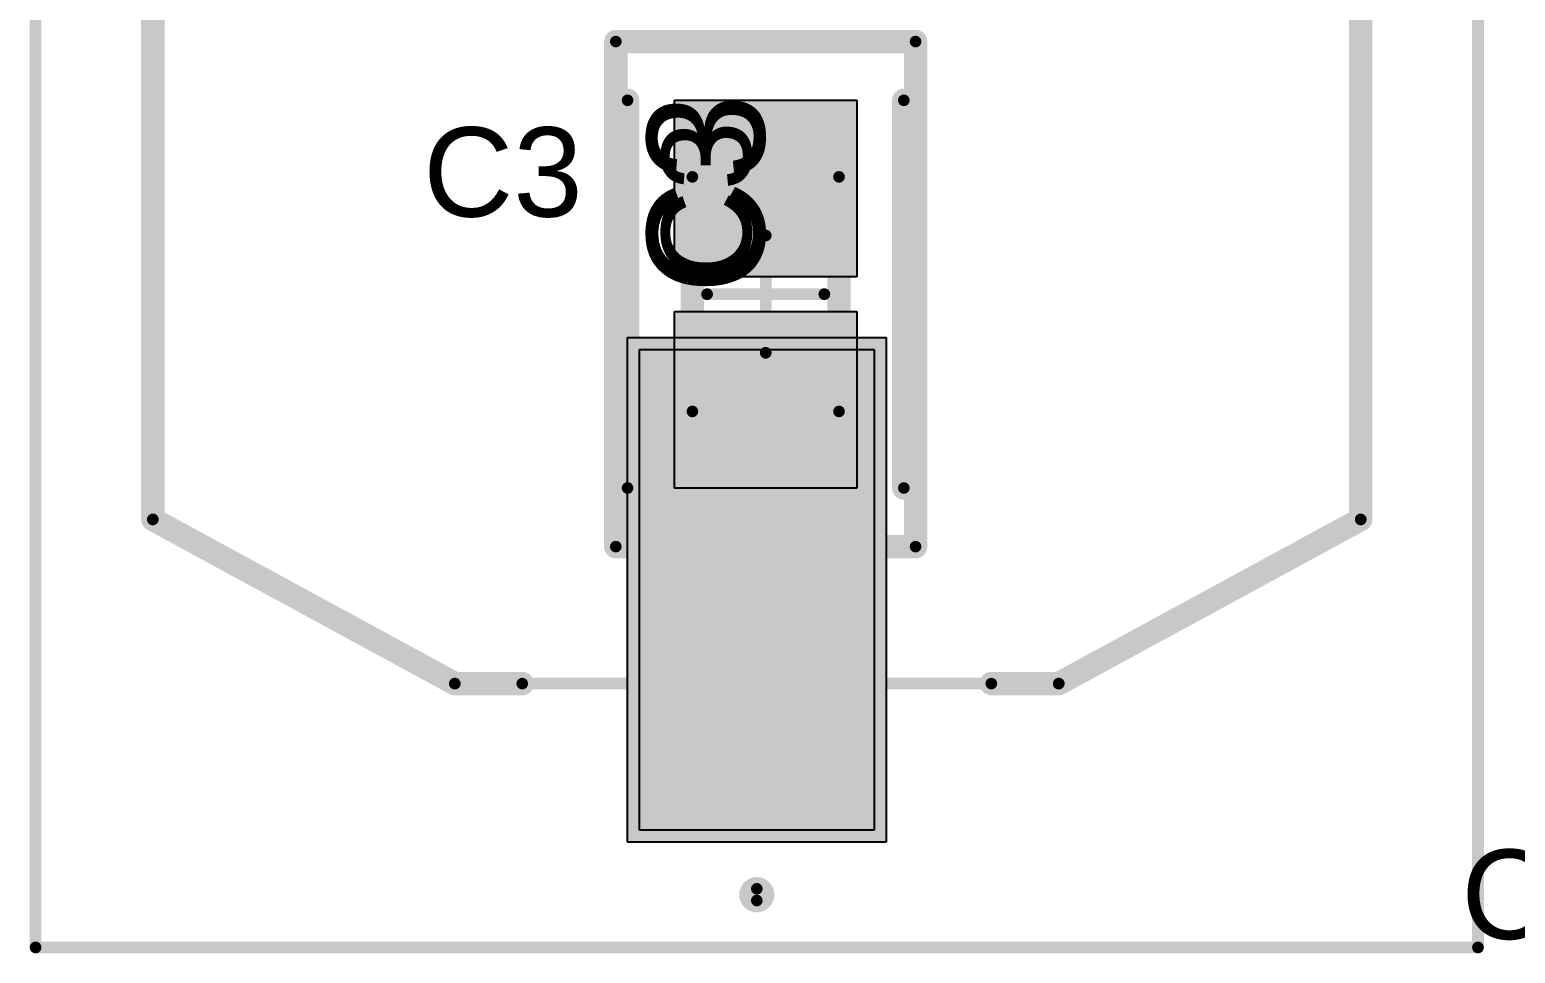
# Model space of a CAD drawing. Header units: millimetres. Extents: x 54 to 247, y 53 to 195.
# Drawn here: x 222.15 to 234.81, y 134.87 to 142.74 of the extents above; entities that cross this region are included whole.
import ezdxf

# ---------------------------------------------------------------- set-up
doc = ezdxf.new("R2010")
doc.units = ezdxf.units.MM
for name, color, linetype in [('BottomOverlay', 54, 'Continuous'), ('BottomPaste', 16, 'Continuous'), ('BottomSolder', 6, 'Continuous'), ('Mechanical10', 56, 'Continuous'), ('Mechanical11', 56, 'Continuous'), ('Mechanical12', 56, 'Continuous'), ('Mechanical13', 56, 'Continuous'), ('Mechanical14', 56, 'Continuous'), ('Mechanical15', 56, 'Continuous'), ('Mechanical4', 56, 'Continuous'), ('Mechanical5', 56, 'Continuous'), ('Mechanical6', 56, 'Continuous'), ('Mechanical8', 56, 'Continuous'), ('Mechanical9', 56, 'Continuous'), ('PadHoleLayer', 156, 'Continuous'), ('TopOverlay', 2, 'Continuous'), ('TopPaste', 8, 'Continuous'), ('TopSolder', 216, 'Continuous')]:
    doc.layers.add(name, color=color, linetype=linetype)
doc.styles.add('Arial', font='arial.ttf', dxfattribs={"height": 0.2})

# ---------------------------------------------------------------- blocks, each defined once
blk = doc.blocks.new('EEEFK1V331P_B_237')
at = {"layer": 'BottomPaste'}
for points in [[(1, 6.4), (1, 2.3), (-1, 2.3), (-1, 6.4)], [(1, -2.3), (1, -6.4), (-1, -6.4), (-1, -2.3)]]:
    blk.add_hatch(color=16, dxfattribs=at).paths.add_polyline_path(points)
at = {"layer": 'BottomSolder'}
for points in [[(1.102, 6.502), (1.102, 2.198), (-1.102, 2.198), (-1.102, 6.502)], [(1.102, -2.198), (1.102, -6.502), (-1.102, -6.502), (-1.102, -2.198)]]:
    blk.add_hatch(color=6, dxfattribs=at).paths.add_polyline_path(points)
at = {"layer": 'BottomOverlay', "const_width": 0.2}
for points in [[(0, 6.9, -1), (0, 7)], [(0, 6.9, -1), (0, 7)], [(0, 7, -1), (0, 6.9)]]:
    blk.add_lwpolyline(points, format="xyb", dxfattribs=at)
at = {"layer": 'BottomOverlay', "const_width": 0.1}
for points in [[(-0.05, 7, 1), (0.05, 7, 1)], [(-0.05, 7, 1), (0.05, 7, 1)], [(-0.05, 7, 1), (0.05, 7, 1)], [(-0.05, 6.9, 1), (0.05, 6.9, 1)], [(-0.05, 6.9, 1), (0.05, 6.9, 1)], [(-0.05, 6.9, 1), (0.05, 6.9, 1)], [(-2.625, 5.15, 1), (-2.525, 5.15, 1)], [(-2.625, 5.15, 1), (-2.525, 5.15, 1)], [(-2.05, 5.15, 1), (-1.95, 5.15, 1)], [(1.95, 5.15, 1), (2.05, 5.15, 1)], [(2.525, 5.15, 1), (2.625, 5.15, 1)], [(2.525, 5.15, 1), (2.625, 5.15, 1)], [(-5.2, 3.75, 1), (-5.1, 3.75, 1)], [(-5.2, 3.75, 1), (-5.1, 3.75, 1)], [(5.1, 3.75, 1), (5.2, 3.75, 1)], [(5.1, 3.75, 1), (5.2, 3.75, 1)], [(-5.2, -5.15, 1), (-5.1, -5.15, 1)], [(-5.2, -5.15, 1), (-5.1, -5.15, 1)], [(-2.05, -5.15, 1), (-1.95, -5.15, 1)], [(1.95, -5.15, 1), (2.05, -5.15, 1)], [(5.1, -5.15, 1), (5.2, -5.15, 1)], [(5.1, -5.15, 1), (5.2, -5.15, 1)]]:
    blk.add_lwpolyline(points, format="xyb", close=True, dxfattribs=at)
at = {"layer": 'BottomOverlay', "const_width": 0.2}
for points in [[(-2.575, 5.15), (-5.15, 3.75)], [(-2, 5.15), (-2.575, 5.15)], [(2.575, 5.15), (2, 5.15)], [(5.15, 3.75), (2.575, 5.15)], [(-5.15, 3.75), (-5.15, -5.15)], [(5.15, 3.75), (5.15, -5.15)], [(-2, -5.15), (-5.15, -5.15)], [(5.15, -5.15), (2, -5.15)]]:
    blk.add_lwpolyline(points, dxfattribs=at)
at = {"layer": 'Mechanical13', "const_width": 0.1}
for points in [[(-2.575, 5.15), (-5.15, 3.75)], [(2.575, 5.15), (-2.575, 5.15)], [(5.15, 3.75), (2.575, 5.15)], [(-5.15, 3.75), (-5.15, -5.15)], [(5.15, 3.75), (5.15, -5.15)], [(5.15, -5.15), (-5.15, -5.15)]]:
    blk.add_lwpolyline(points, dxfattribs=at)
at = {"layer": 'Mechanical13', "const_width": 0.05}
for points in [[(-2.6, 5.15, 1), (-2.55, 5.15, 1)], [(-2.6, 5.15, 1), (-2.55, 5.15, 1)], [(2.55, 5.15, 1), (2.6, 5.15, 1)], [(2.55, 5.15, 1), (2.6, 5.15, 1)], [(-5.175, 3.75, 1), (-5.125, 3.75, 1)], [(-5.175, 3.75, 1), (-5.125, 3.75, 1)], [(5.125, 3.75, 1), (5.175, 3.75, 1)], [(5.125, 3.75, 1), (5.175, 3.75, 1)], [(-5.175, -5.15, 1), (-5.125, -5.15, 1)], [(-5.175, -5.15, 1), (-5.125, -5.15, 1)], [(5.125, -5.15, 1), (5.175, -5.15, 1)], [(5.125, -5.15, 1), (5.175, -5.15, 1)]]:
    blk.add_lwpolyline(points, format="xyb", close=True, dxfattribs=at)
at = {"layer": 'Mechanical15', "const_width": 0.1}
for points in [[(6.15, 7.4), (-6.15, 7.4)], [(-6.15, 7.4), (-6.15, -7.4)], [(6.15, 7.4), (6.15, -7.4)], [(6.15, -7.4), (-6.15, -7.4)]]:
    blk.add_lwpolyline(points, dxfattribs=at)
at = {"layer": 'Mechanical15', "const_width": 0.05}
for points in [[(-6.175, 7.4, 1), (-6.125, 7.4, 1)], [(-6.175, 7.4, 1), (-6.125, 7.4, 1)], [(6.125, 7.4, 1), (6.175, 7.4, 1)], [(6.125, 7.4, 1), (6.175, 7.4, 1)], [(-6.175, -7.4, 1), (-6.125, -7.4, 1)], [(-6.175, -7.4, 1), (-6.125, -7.4, 1)], [(6.125, -7.4, 1), (6.175, -7.4, 1)], [(6.125, -7.4, 1), (6.175, -7.4, 1)]]:
    blk.add_lwpolyline(points, format="xyb", close=True, dxfattribs=at)
blk = doc.blocks.new('KEMET_C0805C_DN_IPC_A_297')
at = {"layer": 'TopPaste'}
for points in [[(-1.653, 0.778), (-0.148, 0.778), (-0.148, -0.778), (-1.653, -0.778)], [(0.148, 0.778), (1.653, 0.778), (1.653, -0.778), (0.148, -0.778)]]:
    blk.add_hatch(color=8, dxfattribs=at).paths.add_polyline_path(points)
at = {"layer": 'TopSolder'}
for points in [[(-1.653, 0.778), (-0.148, 0.778), (-0.148, -0.778), (-1.653, -0.778)], [(0.148, 0.778), (1.653, 0.778), (1.653, -0.778), (0.148, -0.778)]]:
    blk.add_hatch(color=216, dxfattribs=at).paths.add_polyline_path(points)
at = {"layer": 'Mechanical10', "const_width": 0.2}
for points in [[(-2.153, 1.278), (-2.153, -1.278)], [(-2.153, 1.278), (2.153, 1.278)], [(2.153, 1.278), (2.153, -1.278)], [(-2.153, -1.278), (2.153, -1.278)]]:
    blk.add_lwpolyline(points, dxfattribs=at)
at = {"layer": 'Mechanical10', "const_width": 0.1}
for points in [[(-2.203, 1.278, 1), (-2.103, 1.278, 1)], [(-2.203, 1.278, 1), (-2.103, 1.278, 1)], [(2.103, 1.278, 1), (2.203, 1.278, 1)], [(2.103, 1.278, 1), (2.203, 1.278, 1)], [(-2.203, -1.278, 1), (-2.103, -1.278, 1)], [(-2.203, -1.278, 1), (-2.103, -1.278, 1)], [(2.103, -1.278, 1), (2.203, -1.278, 1)], [(2.103, -1.278, 1), (2.203, -1.278, 1)]]:
    blk.add_lwpolyline(points, format="xyb", close=True, dxfattribs=at)
at = {"layer": 'Mechanical12', "const_width": 0.2}
for points in [[(-1, 0.625), (-1, -0.625)], [(-1, 0.625), (1, 0.625)], [(1, 0.625), (1, -0.625)], [(-1, -0.625), (1, -0.625)]]:
    blk.add_lwpolyline(points, dxfattribs=at)
at = {"layer": 'Mechanical12', "const_width": 0.1}
for points in [[(-1.05, 0.625, 1), (-0.95, 0.625, 1)], [(-1.05, 0.625, 1), (-0.95, 0.625, 1)], [(0.95, 0.625, 1), (1.05, 0.625, 1)], [(0.95, 0.625, 1), (1.05, 0.625, 1)], [(-1.05, -0.625, 1), (-0.95, -0.625, 1)], [(-1.05, -0.625, 1), (-0.95, -0.625, 1)], [(0.95, -0.625, 1), (1.05, -0.625, 1)], [(0.95, -0.625, 1), (1.05, -0.625, 1)]]:
    blk.add_lwpolyline(points, format="xyb", close=True, dxfattribs=at)
at = {"layer": 'Mechanical15'}
for points, const_width in [([(-2.153, 1.278), (-2.153, -1.278)], 0.2), ([(-2.153, 1.278), (2.153, 1.278)], 0.2), ([(2.153, 1.278), (2.153, -1.278)], 0.2), ([(0, 0.5), (0, -0.5)], 0.1), ([(-0.5, 0), (0.5, 0)], 0.1), ([(-2.153, -1.278), (2.153, -1.278)], 0.2)]:
    blk.add_lwpolyline(points, dxfattribs=dict(at, const_width=const_width))
for points, const_width in [([(-2.203, 1.278, 1), (-2.103, 1.278, 1)], 0.1), ([(-2.203, 1.278, 1), (-2.103, 1.278, 1)], 0.1), ([(2.103, 1.278, 1), (2.203, 1.278, 1)], 0.1), ([(2.103, 1.278, 1), (2.203, 1.278, 1)], 0.1), ([(-0.025, 0.5, 1), (0.025, 0.5, 1)], 0.05), ([(-0.525, 0, 1), (-0.475, 0, 1)], 0.05), ([(0.475, 0, 1), (0.525, 0, 1)], 0.05), ([(-0.025, -0.5, 1), (0.025, -0.5, 1)], 0.05), ([(-2.203, -1.278, 1), (-2.103, -1.278, 1)], 0.1), ([(-2.203, -1.278, 1), (-2.103, -1.278, 1)], 0.1), ([(2.103, -1.278, 1), (2.203, -1.278, 1)], 0.1), ([(2.103, -1.278, 1), (2.203, -1.278, 1)], 0.1)]:
    blk.add_lwpolyline(points, format="xyb", close=True, dxfattribs=dict(at, const_width=const_width))
at = {"layer": 'TopOverlay', "const_width": 0.2}
for points in [[(-1.653, 1.178), (1.653, 1.178)], [(-1.653, -1.178), (1.653, -1.178)]]:
    blk.add_lwpolyline(points, dxfattribs=at)
at = {"layer": 'TopOverlay', "const_width": 0.1}
for points in [[(-1.703, 1.178, 1), (-1.603, 1.178, 1)], [(1.603, 1.178, 1), (1.703, 1.178, 1)], [(-1.703, -1.178, 1), (-1.603, -1.178, 1)], [(1.603, -1.178, 1), (1.703, -1.178, 1)]]:
    blk.add_lwpolyline(points, format="xyb", close=True, dxfattribs=at)
at = {"layer": 'Mechanical10'}
blk.add_text('C3', height=1, dxfattribs=at).set_placement((0, 0.011))

msp = doc.modelspace()

# ---------------------------------------------------------------- hatches: boundary and pattern name
at = {"layer": 'Mechanical14'}
h = msp.add_hatch(color=56, dxfattribs=at)
edge = h.paths.add_edge_path()
edge.add_arc((223.196, 138.566), 0.05, 0, 360)
h = msp.add_hatch(color=56, dxfattribs=at)
edge = h.paths.add_edge_path()
edge.add_arc((223.196, 138.566), 0.05, 0, 360)
h = msp.add_hatch(color=56, dxfattribs=at)
edge = h.paths.add_edge_path()
edge.add_arc((233.496, 138.566), 0.05, 0, 360)
h = msp.add_hatch(color=56, dxfattribs=at)
edge = h.paths.add_edge_path()
edge.add_arc((233.496, 138.566), 0.05, 0, 360)
h = msp.add_hatch(color=56, dxfattribs=at)
edge = h.paths.add_edge_path()
edge.add_arc((225.771, 137.166), 0.05, 0, 360)
h = msp.add_hatch(color=56, dxfattribs=at)
edge = h.paths.add_edge_path()
edge.add_arc((225.771, 137.166), 0.05, 0, 360)
h = msp.add_hatch(color=56, dxfattribs=at)
edge = h.paths.add_edge_path()
edge.add_arc((226.346, 137.166), 0.05, 0, 360)
h = msp.add_hatch(color=56, dxfattribs=at)
edge = h.paths.add_edge_path()
edge.add_arc((230.346, 137.166), 0.05, 0, 360)
h = msp.add_hatch(color=56, dxfattribs=at)
edge = h.paths.add_edge_path()
edge.add_arc((230.921, 137.166), 0.05, 0, 360)
h = msp.add_hatch(color=56, dxfattribs=at)
edge = h.paths.add_edge_path()
edge.add_arc((230.921, 137.166), 0.05, 0, 360)
h = msp.add_hatch(color=56, dxfattribs=at)
edge = h.paths.add_edge_path()
edge.add_arc((228.346, 135.416), 0.05, 0, 360)
h = msp.add_hatch(color=56, dxfattribs=at)
edge = h.paths.add_edge_path()
edge.add_arc((228.346, 135.416), 0.05, 0, 360)
h = msp.add_hatch(color=56, dxfattribs=at)
edge = h.paths.add_edge_path()
edge.add_arc((228.346, 135.416), 0.05, 0, 360)
h = msp.add_hatch(color=56, dxfattribs=at)
edge = h.paths.add_edge_path()
edge.add_arc((228.346, 135.316), 0.05, 0, 360)
h = msp.add_hatch(color=56, dxfattribs=at)
edge = h.paths.add_edge_path()
edge.add_arc((228.346, 135.316), 0.05, 0, 360)
h = msp.add_hatch(color=56, dxfattribs=at)
edge = h.paths.add_edge_path()
edge.add_arc((228.346, 135.316), 0.05, 0, 360)
at = {"layer": 'Mechanical4'}
h = msp.add_hatch(color=56, dxfattribs=at)
edge = h.paths.add_edge_path()
edge.add_arc((227.144, 142.641), 0.05, 0, 360)
h = msp.add_hatch(color=56, dxfattribs=at)
edge = h.paths.add_edge_path()
edge.add_arc((227.144, 142.641), 0.05, 0, 360)
h = msp.add_hatch(color=56, dxfattribs=at)
edge = h.paths.add_edge_path()
edge.add_arc((227.144, 142.641), 0.05, 0, 360)
h = msp.add_hatch(color=56, dxfattribs=at)
edge = h.paths.add_edge_path()
edge.add_arc((227.144, 142.641), 0.05, 0, 360)
h = msp.add_hatch(color=56, dxfattribs=at)
edge = h.paths.add_edge_path()
edge.add_arc((229.7, 142.641), 0.05, 0, 360)
h = msp.add_hatch(color=56, dxfattribs=at)
edge = h.paths.add_edge_path()
edge.add_arc((229.7, 142.641), 0.05, 0, 360)
h = msp.add_hatch(color=56, dxfattribs=at)
edge = h.paths.add_edge_path()
edge.add_arc((229.7, 142.641), 0.05, 0, 360)
h = msp.add_hatch(color=56, dxfattribs=at)
edge = h.paths.add_edge_path()
edge.add_arc((229.7, 142.641), 0.05, 0, 360)
h = msp.add_hatch(color=56, dxfattribs=at)
edge = h.paths.add_edge_path()
edge.add_arc((227.144, 138.334), 0.05, 0, 360)
h = msp.add_hatch(color=56, dxfattribs=at)
edge = h.paths.add_edge_path()
edge.add_arc((227.144, 138.334), 0.05, 0, 360)
h = msp.add_hatch(color=56, dxfattribs=at)
edge = h.paths.add_edge_path()
edge.add_arc((227.144, 138.334), 0.05, 0, 360)
h = msp.add_hatch(color=56, dxfattribs=at)
edge = h.paths.add_edge_path()
edge.add_arc((227.144, 138.334), 0.05, 0, 360)
h = msp.add_hatch(color=56, dxfattribs=at)
edge = h.paths.add_edge_path()
edge.add_arc((229.7, 138.334), 0.05, 0, 360)
h = msp.add_hatch(color=56, dxfattribs=at)
edge = h.paths.add_edge_path()
edge.add_arc((229.7, 138.334), 0.05, 0, 360)
h = msp.add_hatch(color=56, dxfattribs=at)
edge = h.paths.add_edge_path()
edge.add_arc((229.7, 138.334), 0.05, 0, 360)
h = msp.add_hatch(color=56, dxfattribs=at)
edge = h.paths.add_edge_path()
edge.add_arc((229.7, 138.334), 0.05, 0, 360)
at = {"layer": 'Mechanical6'}
h = msp.add_hatch(color=56, dxfattribs=at)
edge = h.paths.add_edge_path()
edge.add_arc((227.244, 142.14), 0.05, 0, 360)
h = msp.add_hatch(color=56, dxfattribs=at)
edge = h.paths.add_edge_path()
edge.add_arc((229.6, 142.14), 0.05, 0, 360)
h = msp.add_hatch(color=56, dxfattribs=at)
edge = h.paths.add_edge_path()
edge.add_arc((227.244, 138.834), 0.05, 0, 360)
h = msp.add_hatch(color=56, dxfattribs=at)
edge = h.paths.add_edge_path()
edge.add_arc((229.6, 138.834), 0.05, 0, 360)
at = {"layer": 'Mechanical8'}
h = msp.add_hatch(color=56, dxfattribs=at)
edge = h.paths.add_edge_path()
edge.add_arc((227.797, 141.487), 0.05, 0, 360)
h = msp.add_hatch(color=56, dxfattribs=at)
edge = h.paths.add_edge_path()
edge.add_arc((227.797, 141.487), 0.05, 0, 360)
h = msp.add_hatch(color=56, dxfattribs=at)
edge = h.paths.add_edge_path()
edge.add_arc((229.047, 141.487), 0.05, 0, 360)
h = msp.add_hatch(color=56, dxfattribs=at)
edge = h.paths.add_edge_path()
edge.add_arc((229.047, 141.487), 0.05, 0, 360)
h = msp.add_hatch(color=56, dxfattribs=at)
edge = h.paths.add_edge_path()
edge.add_arc((227.797, 139.487), 0.05, 0, 360)
h = msp.add_hatch(color=56, dxfattribs=at)
edge = h.paths.add_edge_path()
edge.add_arc((227.797, 139.487), 0.05, 0, 360)
h = msp.add_hatch(color=56, dxfattribs=at)
edge = h.paths.add_edge_path()
edge.add_arc((229.047, 139.487), 0.05, 0, 360)
h = msp.add_hatch(color=56, dxfattribs=at)
edge = h.paths.add_edge_path()
edge.add_arc((229.047, 139.487), 0.05, 0, 360)
at = {"layer": 'PadHoleLayer'}
h = msp.add_hatch(color=156, dxfattribs=at)
edge = h.paths.add_edge_path()
edge.add_arc((227.144, 142.641), 0.05, 0, 360)
h = msp.add_hatch(color=156, dxfattribs=at)
edge = h.paths.add_edge_path()
edge.add_arc((227.144, 142.641), 0.05, 0, 360)
h = msp.add_hatch(color=156, dxfattribs=at)
edge = h.paths.add_edge_path()
edge.add_arc((227.144, 142.641), 0.05, 0, 360)
h = msp.add_hatch(color=156, dxfattribs=at)
edge = h.paths.add_edge_path()
edge.add_arc((227.144, 142.641), 0.05, 0, 360)
h = msp.add_hatch(color=156, dxfattribs=at)
edge = h.paths.add_edge_path()
edge.add_arc((229.7, 142.641), 0.05, 0, 360)
h = msp.add_hatch(color=156, dxfattribs=at)
edge = h.paths.add_edge_path()
edge.add_arc((229.7, 142.641), 0.05, 0, 360)
h = msp.add_hatch(color=156, dxfattribs=at)
edge = h.paths.add_edge_path()
edge.add_arc((229.7, 142.641), 0.05, 0, 360)
h = msp.add_hatch(color=156, dxfattribs=at)
edge = h.paths.add_edge_path()
edge.add_arc((229.7, 142.641), 0.05, 0, 360)
h = msp.add_hatch(color=156, dxfattribs=at)
edge = h.paths.add_edge_path()
edge.add_arc((227.244, 142.14), 0.05, 0, 360)
h = msp.add_hatch(color=156, dxfattribs=at)
edge = h.paths.add_edge_path()
edge.add_arc((229.6, 142.14), 0.05, 0, 360)
h = msp.add_hatch(color=156, dxfattribs=at)
edge = h.paths.add_edge_path()
edge.add_arc((227.797, 141.487), 0.05, 0, 360)
h = msp.add_hatch(color=156, dxfattribs=at)
edge = h.paths.add_edge_path()
edge.add_arc((227.797, 141.487), 0.05, 0, 360)
h = msp.add_hatch(color=156, dxfattribs=at)
edge = h.paths.add_edge_path()
edge.add_arc((229.047, 141.487), 0.05, 0, 360)
h = msp.add_hatch(color=156, dxfattribs=at)
edge = h.paths.add_edge_path()
edge.add_arc((229.047, 141.487), 0.05, 0, 360)
h = msp.add_hatch(color=156, dxfattribs=at)
edge = h.paths.add_edge_path()
edge.add_arc((227.797, 139.487), 0.05, 0, 360)
h = msp.add_hatch(color=156, dxfattribs=at)
edge = h.paths.add_edge_path()
edge.add_arc((227.797, 139.487), 0.05, 0, 360)
h = msp.add_hatch(color=156, dxfattribs=at)
edge = h.paths.add_edge_path()
edge.add_arc((229.047, 139.487), 0.05, 0, 360)
h = msp.add_hatch(color=156, dxfattribs=at)
edge = h.paths.add_edge_path()
edge.add_arc((229.047, 139.487), 0.05, 0, 360)
h = msp.add_hatch(color=156, dxfattribs=at)
edge = h.paths.add_edge_path()
edge.add_arc((227.244, 138.834), 0.05, 0, 360)
h = msp.add_hatch(color=156, dxfattribs=at)
edge = h.paths.add_edge_path()
edge.add_arc((229.6, 138.834), 0.05, 0, 360)
h = msp.add_hatch(color=156, dxfattribs=at)
edge = h.paths.add_edge_path()
edge.add_arc((223.196, 138.566), 0.05, 0, 360)
h = msp.add_hatch(color=156, dxfattribs=at)
edge = h.paths.add_edge_path()
edge.add_arc((223.196, 138.566), 0.05, 0, 360)
h = msp.add_hatch(color=156, dxfattribs=at)
edge = h.paths.add_edge_path()
edge.add_arc((233.496, 138.566), 0.05, 0, 360)
h = msp.add_hatch(color=156, dxfattribs=at)
edge = h.paths.add_edge_path()
edge.add_arc((233.496, 138.566), 0.05, 0, 360)
h = msp.add_hatch(color=156, dxfattribs=at)
edge = h.paths.add_edge_path()
edge.add_arc((227.144, 138.334), 0.05, 0, 360)
h = msp.add_hatch(color=156, dxfattribs=at)
edge = h.paths.add_edge_path()
edge.add_arc((227.144, 138.334), 0.05, 0, 360)
h = msp.add_hatch(color=156, dxfattribs=at)
edge = h.paths.add_edge_path()
edge.add_arc((227.144, 138.334), 0.05, 0, 360)
h = msp.add_hatch(color=156, dxfattribs=at)
edge = h.paths.add_edge_path()
edge.add_arc((227.144, 138.334), 0.05, 0, 360)
h = msp.add_hatch(color=156, dxfattribs=at)
edge = h.paths.add_edge_path()
edge.add_arc((229.7, 138.334), 0.05, 0, 360)
h = msp.add_hatch(color=156, dxfattribs=at)
edge = h.paths.add_edge_path()
edge.add_arc((229.7, 138.334), 0.05, 0, 360)
h = msp.add_hatch(color=156, dxfattribs=at)
edge = h.paths.add_edge_path()
edge.add_arc((229.7, 138.334), 0.05, 0, 360)
h = msp.add_hatch(color=156, dxfattribs=at)
edge = h.paths.add_edge_path()
edge.add_arc((229.7, 138.334), 0.05, 0, 360)
h = msp.add_hatch(color=156, dxfattribs=at)
edge = h.paths.add_edge_path()
edge.add_arc((225.771, 137.166), 0.05, 0, 360)
h = msp.add_hatch(color=156, dxfattribs=at)
edge = h.paths.add_edge_path()
edge.add_arc((225.771, 137.166), 0.05, 0, 360)
h = msp.add_hatch(color=156, dxfattribs=at)
edge = h.paths.add_edge_path()
edge.add_arc((226.346, 137.166), 0.05, 0, 360)
h = msp.add_hatch(color=156, dxfattribs=at)
edge = h.paths.add_edge_path()
edge.add_arc((230.346, 137.166), 0.05, 0, 360)
h = msp.add_hatch(color=156, dxfattribs=at)
edge = h.paths.add_edge_path()
edge.add_arc((230.921, 137.166), 0.05, 0, 360)
h = msp.add_hatch(color=156, dxfattribs=at)
edge = h.paths.add_edge_path()
edge.add_arc((230.921, 137.166), 0.05, 0, 360)
h = msp.add_hatch(color=156, dxfattribs=at)
edge = h.paths.add_edge_path()
edge.add_arc((228.346, 135.416), 0.05, 0, 360)
h = msp.add_hatch(color=156, dxfattribs=at)
edge = h.paths.add_edge_path()
edge.add_arc((228.346, 135.416), 0.05, 0, 360)
h = msp.add_hatch(color=156, dxfattribs=at)
edge = h.paths.add_edge_path()
edge.add_arc((228.346, 135.416), 0.05, 0, 360)
h = msp.add_hatch(color=156, dxfattribs=at)
edge = h.paths.add_edge_path()
edge.add_arc((228.346, 135.316), 0.05, 0, 360)
h = msp.add_hatch(color=156, dxfattribs=at)
edge = h.paths.add_edge_path()
edge.add_arc((228.346, 135.316), 0.05, 0, 360)
h = msp.add_hatch(color=156, dxfattribs=at)
edge = h.paths.add_edge_path()
edge.add_arc((228.346, 135.316), 0.05, 0, 360)

# ---------------------------------------------------------------- linework, layer by layer
at = {"layer": 'Mechanical10'}
for p, q in [((227.644, 142.141), (229.2, 142.141)), ((227.644, 140.636), (227.644, 142.141)), ((229.2, 142.141), (229.2, 140.636)), ((229.2, 140.636), (227.644, 140.636)), ((227.644, 140.339), (229.2, 140.339)), ((227.644, 138.834), (227.644, 140.339)), ((229.2, 140.339), (229.2, 138.834)), ((229.2, 138.834), (227.644, 138.834))]:
    msp.add_line(p, q, dxfattribs=at)
at = {"layer": 'Mechanical11'}
for p, q in [((227.244, 135.815), (227.244, 140.118)), ((227.244, 140.118), (229.448, 140.118)), ((229.448, 140.118), (229.448, 135.815)), ((229.448, 135.815), (227.244, 135.815))]:
    msp.add_line(p, q, dxfattribs=at)
at = {"layer": 'Mechanical14', "const_width": 0.2}
for points in [[(223.196, 138.566), (223.196, 147.466)], [(233.496, 138.566), (233.496, 147.466)], [(223.196, 138.566), (225.771, 137.166)], [(230.921, 137.166), (233.496, 138.566)], [(225.771, 137.166), (226.346, 137.166)], [(230.346, 137.166), (230.921, 137.166)]]:
    msp.add_lwpolyline(points, dxfattribs=at)
at = {"layer": 'Mechanical14', "const_width": 0.1}
for points in [[(223.146, 138.566, 1), (223.246, 138.566, 1)], [(223.146, 138.566, 1), (223.246, 138.566, 1)], [(233.446, 138.566, 1), (233.546, 138.566, 1)], [(233.446, 138.566, 1), (233.546, 138.566, 1)], [(225.721, 137.166, 1), (225.821, 137.166, 1)], [(225.721, 137.166, 1), (225.821, 137.166, 1)], [(226.296, 137.166, 1), (226.396, 137.166, 1)], [(230.296, 137.166, 1), (230.396, 137.166, 1)], [(230.871, 137.166, 1), (230.971, 137.166, 1)], [(230.871, 137.166, 1), (230.971, 137.166, 1)], [(228.296, 135.416, 1), (228.396, 135.416, 1)], [(228.296, 135.416, 1), (228.396, 135.416, 1)], [(228.296, 135.416, 1), (228.396, 135.416, 1)], [(228.296, 135.316, 1), (228.396, 135.316, 1)], [(228.296, 135.316, 1), (228.396, 135.316, 1)], [(228.296, 135.316, 1), (228.396, 135.316, 1)]]:
    msp.add_lwpolyline(points, format="xyb", close=True, dxfattribs=at)
at = {"layer": 'Mechanical14', "const_width": 0.2}
for points in [[(228.346, 135.316, -1), (228.346, 135.416)], [(228.346, 135.416, -1), (228.346, 135.316)], [(228.346, 135.416, -1), (228.346, 135.316)]]:
    msp.add_lwpolyline(points, format="xyb", dxfattribs=at)
at = {"layer": 'Mechanical4'}
for points, const_width in [([(222.196, 134.916), (222.196, 149.716)], 0.1), ([(234.496, 134.916), (234.496, 149.716)], 0.1), ([(227.144, 142.641), (229.7, 142.641)], 0.2), ([(227.144, 138.334), (227.144, 142.641)], 0.2), ([(227.144, 142.641), (229.7, 142.641)], 0.2), ([(227.144, 138.334), (227.144, 142.641)], 0.2), ([(229.7, 138.334), (229.7, 142.641)], 0.2), ([(229.7, 138.334), (229.7, 142.641)], 0.2), ([(228.422, 139.987), (228.422, 140.987)], 0.1), ([(227.922, 140.487), (228.922, 140.487)], 0.1), ([(227.144, 138.334), (229.7, 138.334)], 0.2), ([(227.144, 138.334), (229.7, 138.334)], 0.2), ([(222.196, 134.916), (234.496, 134.916)], 0.1)]:
    msp.add_lwpolyline(points, dxfattribs=dict(at, const_width=const_width))
for points, const_width in [([(227.094, 142.641, 1), (227.194, 142.641, 1)], 0.1), ([(227.094, 142.641, 1), (227.194, 142.641, 1)], 0.1), ([(227.094, 142.641, 1), (227.194, 142.641, 1)], 0.1), ([(227.094, 142.641, 1), (227.194, 142.641, 1)], 0.1), ([(229.65, 142.641, 1), (229.75, 142.641, 1)], 0.1), ([(229.65, 142.641, 1), (229.75, 142.641, 1)], 0.1), ([(229.65, 142.641, 1), (229.75, 142.641, 1)], 0.1), ([(229.65, 142.641, 1), (229.75, 142.641, 1)], 0.1), ([(228.397, 140.987, 1), (228.447, 140.987, 1)], 0.05), ([(228.41, 141.012, 1), (228.435, 141.012, 1)], 0.025), ([(228.41, 141.012, 1), (228.435, 141.012, 1)], 0.025), ([(228.41, 140.962, 1), (228.435, 140.962, 1)], 0.025), ([(228.41, 140.962, 1), (228.435, 140.962, 1)], 0.025), ([(227.897, 140.487, 1), (227.947, 140.487, 1)], 0.05), ([(227.91, 140.512, 1), (227.935, 140.512, 1)], 0.025), ([(227.91, 140.512, 1), (227.935, 140.512, 1)], 0.025), ([(228.897, 140.487, 1), (228.947, 140.487, 1)], 0.05), ([(228.91, 140.512, 1), (228.935, 140.512, 1)], 0.025), ([(228.91, 140.512, 1), (228.935, 140.512, 1)], 0.025), ([(227.91, 140.462, 1), (227.935, 140.462, 1)], 0.025), ([(227.91, 140.462, 1), (227.935, 140.462, 1)], 0.025), ([(228.91, 140.462, 1), (228.935, 140.462, 1)], 0.025), ([(228.91, 140.462, 1), (228.935, 140.462, 1)], 0.025), ([(228.397, 139.987, 1), (228.447, 139.987, 1)], 0.05), ([(228.41, 140.012, 1), (228.435, 140.012, 1)], 0.025), ([(228.41, 140.012, 1), (228.435, 140.012, 1)], 0.025), ([(228.41, 139.962, 1), (228.435, 139.962, 1)], 0.025), ([(228.41, 139.962, 1), (228.435, 139.962, 1)], 0.025), ([(227.094, 138.334, 1), (227.194, 138.334, 1)], 0.1), ([(227.094, 138.334, 1), (227.194, 138.334, 1)], 0.1), ([(227.094, 138.334, 1), (227.194, 138.334, 1)], 0.1), ([(227.094, 138.334, 1), (227.194, 138.334, 1)], 0.1), ([(229.65, 138.334, 1), (229.75, 138.334, 1)], 0.1), ([(229.65, 138.334, 1), (229.75, 138.334, 1)], 0.1), ([(229.65, 138.334, 1), (229.75, 138.334, 1)], 0.1), ([(229.65, 138.334, 1), (229.75, 138.334, 1)], 0.1), ([(222.171, 134.916, 1), (222.221, 134.916, 1)], 0.05), ([(222.171, 134.916, 1), (222.221, 134.916, 1)], 0.05), ([(222.159, 134.916, 1), (222.184, 134.916, 1)], 0.025), ([(222.159, 134.916, 1), (222.184, 134.916, 1)], 0.025), ([(222.159, 134.916, 1), (222.184, 134.916, 1)], 0.025), ([(222.159, 134.916, 1), (222.184, 134.916, 1)], 0.025), ([(222.208, 134.916, 1), (222.233, 134.916, 1)], 0.025), ([(222.208, 134.916, 1), (222.233, 134.916, 1)], 0.025), ([(222.208, 134.916, 1), (222.233, 134.916, 1)], 0.025), ([(222.208, 134.916, 1), (222.233, 134.916, 1)], 0.025), ([(234.471, 134.916, 1), (234.521, 134.916, 1)], 0.05), ([(234.471, 134.916, 1), (234.521, 134.916, 1)], 0.05), ([(234.459, 134.916, 1), (234.484, 134.916, 1)], 0.025), ([(234.459, 134.916, 1), (234.484, 134.916, 1)], 0.025), ([(234.459, 134.916, 1), (234.484, 134.916, 1)], 0.025), ([(234.459, 134.916, 1), (234.484, 134.916, 1)], 0.025), ([(234.508, 134.916, 1), (234.533, 134.916, 1)], 0.025), ([(234.508, 134.916, 1), (234.533, 134.916, 1)], 0.025), ([(234.508, 134.916, 1), (234.533, 134.916, 1)], 0.025), ([(234.508, 134.916, 1), (234.533, 134.916, 1)], 0.025)]:
    msp.add_lwpolyline(points, format="xyb", close=True, dxfattribs=dict(at, const_width=const_width))
at = {"layer": 'Mechanical4', "const_width": 0.05}
for points in [[(228.422, 140.962, -1), (228.422, 141.012)], [(228.422, 141.012, -1), (228.422, 140.962)], [(227.922, 140.462, -1), (227.922, 140.512)], [(227.922, 140.512, -1), (227.922, 140.462)], [(228.922, 140.462, -1), (228.922, 140.512)], [(228.922, 140.512, -1), (228.922, 140.462)], [(228.422, 139.962, -1), (228.422, 140.012)], [(228.422, 140.012, -1), (228.422, 139.962)], [(222.171, 134.916, -1), (222.221, 134.916)], [(222.171, 134.916, -1), (222.221, 134.916)], [(222.221, 134.916, -1), (222.171, 134.916)], [(222.221, 134.916, -1), (222.171, 134.916)], [(234.471, 134.916, -1), (234.521, 134.916)], [(234.471, 134.916, -1), (234.521, 134.916)], [(234.521, 134.916, -1), (234.471, 134.916)], [(234.521, 134.916, -1), (234.471, 134.916)]]:
    msp.add_lwpolyline(points, format="xyb", dxfattribs=at)
at = {"layer": 'Mechanical5', "const_width": 0.1}
for points in [[(223.196, 138.566), (223.196, 147.466)], [(233.496, 138.566), (233.496, 147.466)], [(223.196, 138.566), (225.771, 137.166)], [(230.921, 137.166), (233.496, 138.566)], [(225.771, 137.166), (230.921, 137.166)]]:
    msp.add_lwpolyline(points, dxfattribs=at)
at = {"layer": 'Mechanical5'}
for points, const_width in [([(223.171, 138.566, 1), (223.221, 138.566, 1)], 0.05), ([(223.171, 138.566, 1), (223.221, 138.566, 1)], 0.05), ([(223.159, 138.566, 1), (223.184, 138.566, 1)], 0.025), ([(223.159, 138.566, 1), (223.184, 138.566, 1)], 0.025), ([(223.159, 138.566, 1), (223.184, 138.566, 1)], 0.025), ([(223.159, 138.566, 1), (223.184, 138.566, 1)], 0.025), ([(223.208, 138.566, 1), (223.233, 138.566, 1)], 0.025), ([(223.208, 138.566, 1), (223.233, 138.566, 1)], 0.025), ([(223.208, 138.566, 1), (223.233, 138.566, 1)], 0.025), ([(223.208, 138.566, 1), (223.233, 138.566, 1)], 0.025), ([(233.471, 138.566, 1), (233.521, 138.566, 1)], 0.05), ([(233.471, 138.566, 1), (233.521, 138.566, 1)], 0.05), ([(233.459, 138.566, 1), (233.484, 138.566, 1)], 0.025), ([(233.459, 138.566, 1), (233.484, 138.566, 1)], 0.025), ([(233.459, 138.566, 1), (233.484, 138.566, 1)], 0.025), ([(233.459, 138.566, 1), (233.484, 138.566, 1)], 0.025), ([(233.508, 138.566, 1), (233.533, 138.566, 1)], 0.025), ([(233.508, 138.566, 1), (233.533, 138.566, 1)], 0.025), ([(233.508, 138.566, 1), (233.533, 138.566, 1)], 0.025), ([(233.508, 138.566, 1), (233.533, 138.566, 1)], 0.025), ([(225.746, 137.166, 1), (225.796, 137.166, 1)], 0.05), ([(225.746, 137.166, 1), (225.796, 137.166, 1)], 0.05), ([(230.896, 137.166, 1), (230.946, 137.166, 1)], 0.05), ([(230.896, 137.166, 1), (230.946, 137.166, 1)], 0.05), ([(225.734, 137.166, 1), (225.758, 137.166, 1)], 0.025), ([(225.734, 137.166, 1), (225.758, 137.166, 1)], 0.025), ([(225.734, 137.166, 1), (225.758, 137.166, 1)], 0.025), ([(225.734, 137.166, 1), (225.758, 137.166, 1)], 0.025), ([(225.783, 137.166, 1), (225.808, 137.166, 1)], 0.025), ([(225.783, 137.166, 1), (225.808, 137.166, 1)], 0.025), ([(225.783, 137.166, 1), (225.808, 137.166, 1)], 0.025), ([(225.783, 137.166, 1), (225.808, 137.166, 1)], 0.025), ([(230.884, 137.166, 1), (230.909, 137.166, 1)], 0.025), ([(230.884, 137.166, 1), (230.909, 137.166, 1)], 0.025), ([(230.884, 137.166, 1), (230.909, 137.166, 1)], 0.025), ([(230.884, 137.166, 1), (230.909, 137.166, 1)], 0.025), ([(230.934, 137.166, 1), (230.958, 137.166, 1)], 0.025), ([(230.934, 137.166, 1), (230.958, 137.166, 1)], 0.025), ([(230.934, 137.166, 1), (230.958, 137.166, 1)], 0.025), ([(230.934, 137.166, 1), (230.958, 137.166, 1)], 0.025)]:
    msp.add_lwpolyline(points, format="xyb", close=True, dxfattribs=dict(at, const_width=const_width))
at = {"layer": 'Mechanical5', "const_width": 0.05}
for points in [[(223.171, 138.566, -1), (223.221, 138.566)], [(223.171, 138.566, -1), (223.221, 138.566)], [(223.221, 138.566, -1), (223.171, 138.566)], [(223.221, 138.566, -1), (223.171, 138.566)], [(233.471, 138.566, -1), (233.521, 138.566)], [(233.471, 138.566, -1), (233.521, 138.566)], [(233.521, 138.566, -1), (233.471, 138.566)], [(233.521, 138.566, -1), (233.471, 138.566)], [(225.746, 137.166, -1), (225.796, 137.166)], [(225.746, 137.166, -1), (225.796, 137.166)], [(230.896, 137.166, -1), (230.946, 137.166)], [(230.896, 137.166, -1), (230.946, 137.166)], [(225.796, 137.166, -1), (225.746, 137.166)], [(225.796, 137.166, -1), (225.746, 137.166)], [(230.946, 137.166, -1), (230.896, 137.166)], [(230.946, 137.166, -1), (230.896, 137.166)]]:
    msp.add_lwpolyline(points, format="xyb", dxfattribs=at)
at = {"layer": 'Mechanical6', "const_width": 0.2}
for points in [[(227.244, 138.834), (227.244, 142.14)], [(229.6, 138.834), (229.6, 142.14)]]:
    msp.add_lwpolyline(points, dxfattribs=at)
at = {"layer": 'Mechanical6', "const_width": 0.1}
for points in [[(227.194, 142.14, 1), (227.294, 142.14, 1)], [(229.55, 142.14, 1), (229.65, 142.14, 1)], [(227.194, 138.834, 1), (227.294, 138.834, 1)], [(229.55, 138.834, 1), (229.65, 138.834, 1)]]:
    msp.add_lwpolyline(points, format="xyb", close=True, dxfattribs=at)
at = {"layer": 'Mechanical8'}
for p, q in [((227.644, 142.141), (229.2, 142.141)), ((227.644, 140.636), (227.644, 142.141)), ((229.2, 142.141), (229.2, 140.636)), ((229.2, 140.636), (227.644, 140.636)), ((227.644, 140.339), (229.2, 140.339)), ((227.644, 138.834), (227.644, 140.339)), ((229.2, 140.339), (229.2, 138.834)), ((229.2, 138.834), (227.644, 138.834))]:
    msp.add_line(p, q, dxfattribs=at)
at = {"layer": 'Mechanical8', "const_width": 0.2}
for points in [[(227.797, 141.487), (229.047, 141.487)], [(227.797, 139.487), (227.797, 141.487)], [(229.047, 139.487), (229.047, 141.487)], [(227.797, 139.487), (229.047, 139.487)]]:
    msp.add_lwpolyline(points, dxfattribs=at)
at = {"layer": 'Mechanical8', "const_width": 0.1}
for points in [[(227.747, 141.487, 1), (227.847, 141.487, 1)], [(227.747, 141.487, 1), (227.847, 141.487, 1)], [(228.997, 141.487, 1), (229.097, 141.487, 1)], [(228.997, 141.487, 1), (229.097, 141.487, 1)], [(227.747, 139.487, 1), (227.847, 139.487, 1)], [(227.747, 139.487, 1), (227.847, 139.487, 1)], [(228.997, 139.487, 1), (229.097, 139.487, 1)], [(228.997, 139.487, 1), (229.097, 139.487, 1)]]:
    msp.add_lwpolyline(points, format="xyb", close=True, dxfattribs=at)
at = {"layer": 'Mechanical9'}
for p, q in [((227.346, 135.916), (227.346, 140.016)), ((227.346, 140.016), (229.346, 140.016)), ((229.346, 140.016), (229.346, 135.916)), ((229.346, 135.916), (227.346, 135.916))]:
    msp.add_line(p, q, dxfattribs=at)

# ---------------------------------------------------------------- block references
for name, p, rotation in [('EEEFK1V331P_B_237', (228.346, 142.316), 180), ('KEMET_C0805C_DN_IPC_A_297', (228.422, 140.487), 90)]:
    msp.add_blockref(name, p, dxfattribs=dict(rotation=rotation))

# ---------------------------------------------------------------- texts
at = {"layer": 'Mechanical14', "style": 'Arial'}
msp.add_text('C7', height=0.762, dxfattribs=at).set_placement((234.353, 134.988))
at = {"layer": 'Mechanical4', "style": 'Arial'}
msp.add_text('C3', height=0.762, rotation=90, dxfattribs=at).set_placement((228.297, 140.602))
at = {"layer": 'TopOverlay', "style": 'Arial'}
msp.add_text('C3', height=0.762, dxfattribs=at).set_placement((225.501, 141.148))

doc.saveas('drawing.dxf')
